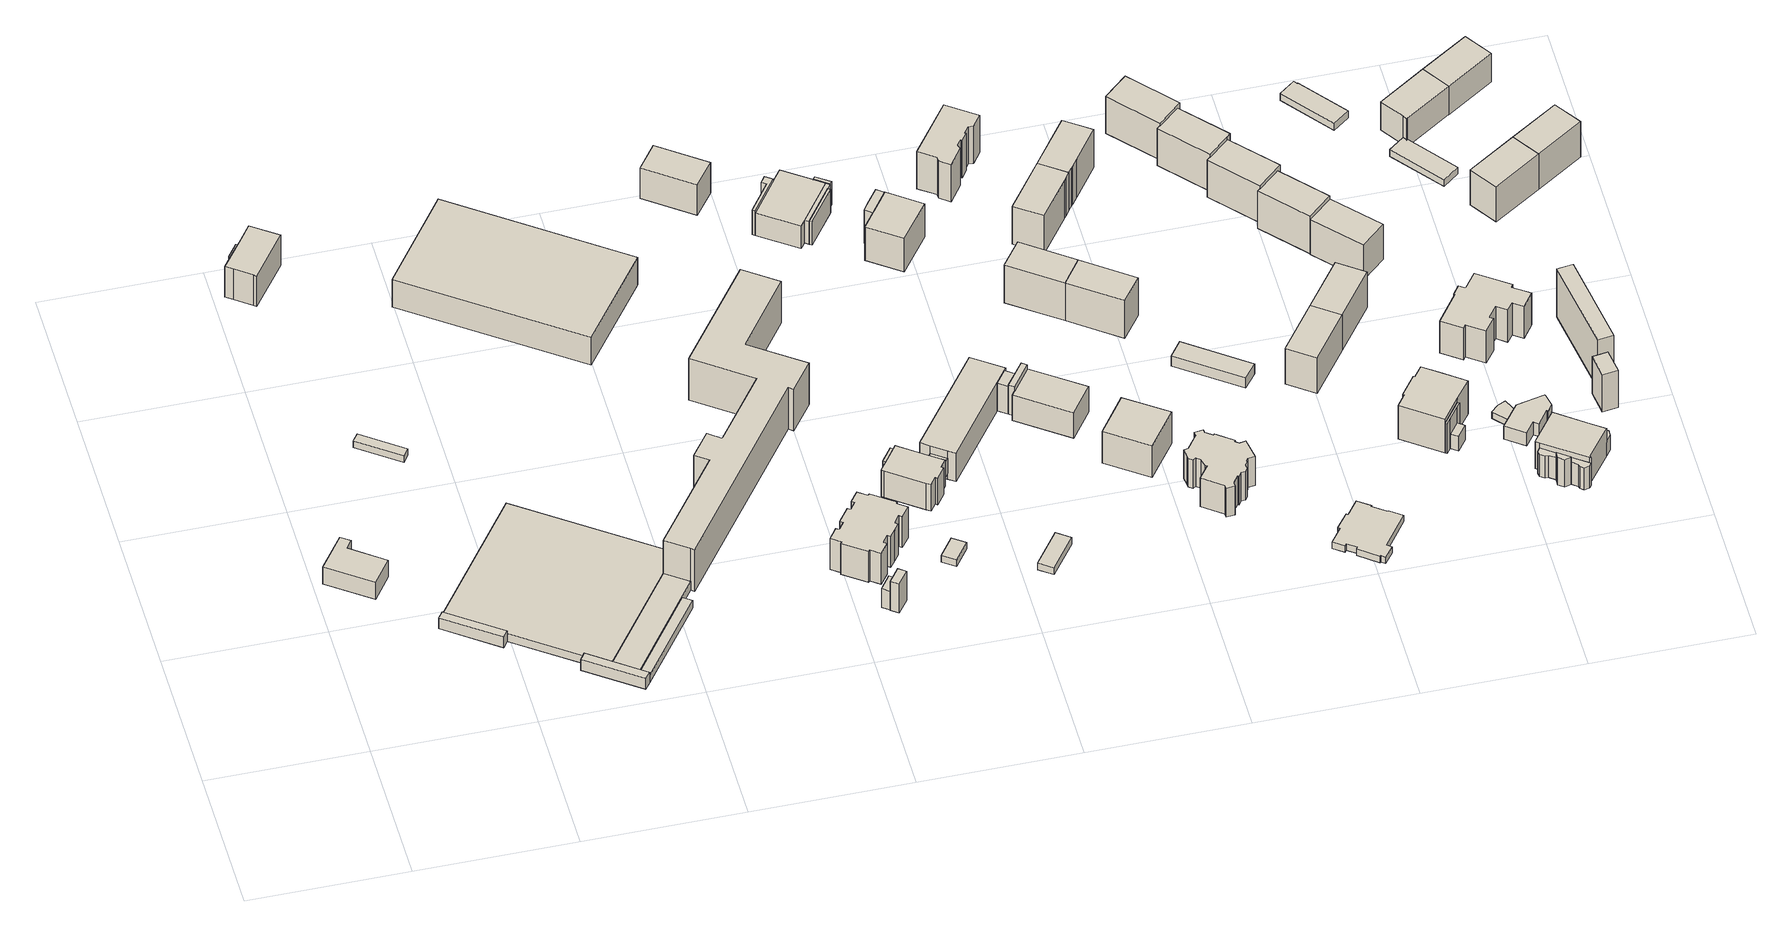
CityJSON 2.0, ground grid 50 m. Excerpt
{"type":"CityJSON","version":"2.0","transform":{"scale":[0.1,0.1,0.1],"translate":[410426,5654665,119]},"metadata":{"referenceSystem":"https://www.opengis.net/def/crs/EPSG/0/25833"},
"CityObjects":{
"building1":{"type":"Building","attributes":{"Dachtyp_tdc":"tdcPolyFlatRoof","Gemeindeschluessel":14612000,"Dachneigung":0,"QualitaetDacherkennung":72,"Geometrietyp2DReferenz":"3000","measuredHeight":6.92,"function":"31001_9998","roofType":"1000"},"geometry":[{"type":"Solid","lod":"1","boundaries":[[[[0,1,2,3,4,5]],[[6,7,8,9,10,11]],[[5,7,6,0]],[[4,8,7,5]],[[3,9,8,4]],[[2,10,9,3]],[[1,11,10,2]],[[0,6,11,1]]]]}]},
"building2":{"type":"Building","attributes":{"Dachtyp_tdc":"tdcPolyFlatRoof","Gemeindeschluessel":14612000,"Dachneigung":0,"QualitaetDacherkennung":64,"Geometrietyp2DReferenz":"3000","measuredHeight":2.76,"function":"31001_9998","roofType":"1000"},"geometry":[{"type":"Solid","lod":"1","boundaries":[[[[12,13,14,15]],[[16,17,18,19]],[[15,17,16,12]],[[14,18,17,15]],[[13,19,18,14]],[[12,16,19,13]]]]}]},
"building3":{"type":"Building","attributes":{"Gemeindeschluessel":14612000,"Geometrietyp2DReferenz":"3000","function":"31001_9998","roofType":"9999"},"children":["building3-1","building3-2"]},
"building3-1":{"type":"BuildingPart","attributes":{"Dachtyp_tdc":"tdcHipAndGableRoof","Dachneigung":37.73,"QualitaetDacherkennung":89,"Geometrietyp2DReferenz":"3000","measuredHeight":14.46,"roofType":"5000"},"parents":["building3"],"geometry":[{"type":"Solid","lod":"1","boundaries":[[[[20,21,22,23,24,25,26,27]],[[28,29,30,31,32,33,34,35]],[[27,29,28,20]],[[26,30,29,27]],[[25,31,30,26]],[[24,32,31,25]],[[23,33,32,24]],[[22,34,33,23]],[[21,35,34,22]],[[20,28,35,21]]]]}]},
"building3-2":{"type":"BuildingPart","attributes":{"Dachtyp_tdc":"tdcPolyFlatRoof","Dachneigung":43,"QualitaetDacherkennung":50,"Geometrietyp2DReferenz":"3000","measuredHeight":10.79,"roofType":"2100"},"parents":["building3"],"geometry":[{"type":"Solid","lod":"1","boundaries":[[[[36,37,38,39]],[[33,32,40,41]],[[39,32,33,36]],[[38,40,32,39]],[[37,41,40,38]],[[36,33,41,37]]]]}]},
"building4":{"type":"Building","attributes":{"name":"Ehrenfried-Walther-von-Tschirnhaus-Gymnasium","Gemeindeschluessel":14612000,"Geometrietyp2DReferenz":"3000","function":"31001_3021","roofType":"9999"},"children":["building4-1","building4-2","building4-3","building4-4","building4-5"]},
"building4-1":{"type":"BuildingPart","attributes":{"Dachtyp_tdc":"tdcPolyFlatRoof","Dachneigung":0,"QualitaetDacherkennung":44,"Geometrietyp2DReferenz":"3000","measuredHeight":3.23,"roofType":"1000"},"parents":["building4"],"geometry":[{"type":"Solid","lod":"1","boundaries":[[[[42,43,44,45,46,47,48]],[[49,50,51,52,53,54,55]],[[48,50,49,42]],[[47,51,50,48]],[[46,52,51,47]],[[45,53,52,46]],[[44,54,53,45]],[[43,55,54,44]],[[42,49,55,43]]]]}]},
"building4-2":{"type":"BuildingPart","attributes":{"Dachtyp_tdc":"tdcFreeFormRoof","Dachneigung":63.69,"QualitaetDacherkennung":24,"Geometrietyp2DReferenz":"3000","measuredHeight":5.8,"roofType":"5000"},"parents":["building4"],"geometry":[{"type":"Solid","lod":"1","boundaries":[[[[56,57,58,59]],[[60,61,62,50]],[[59,61,60,56]],[[58,62,61,59]],[[57,50,62,58]],[[56,60,50,57]]]]}]},
"building4-3":{"type":"BuildingPart","attributes":{"Dachtyp_tdc":"tdcGableRoof","Dachneigung":16.86,"QualitaetDacherkennung":24,"Geometrietyp2DReferenz":"3000","measuredHeight":3.43,"roofType":"3100"},"parents":["building4"],"geometry":[{"type":"Solid","lod":"1","boundaries":[[[[63,64,65,66]],[[67,60,68,69]],[[66,60,67,63]],[[65,68,60,66]],[[64,69,68,65]],[[63,67,69,64]]]]}]},
"building4-4":{"type":"BuildingPart","attributes":{"Dachtyp_tdc":"tdcGableRoof","Dachneigung":10.23,"QualitaetDacherkennung":12,"Geometrietyp2DReferenz":"3000","measuredHeight":4.08,"roofType":"3100"},"parents":["building4"],"geometry":[{"type":"Solid","lod":"1","boundaries":[[[[70,71,72,73]],[[74,68,49,55]],[[73,68,74,70]],[[72,49,68,73]],[[71,55,49,72]],[[70,74,55,71]]]]}]},
"building4-5":{"type":"BuildingPart","attributes":{"Dachtyp_tdc":"tdcGableRoof","Dachneigung":55.19,"QualitaetDacherkennung":32,"Geometrietyp2DReferenz":"3000","measuredHeight":5.14,"roofType":"3100"},"parents":["building4"],"geometry":[{"type":"Solid","lod":"1","boundaries":[[[[75,76,77,78]],[[79,80,52,51]],[[78,80,79,75]],[[77,52,80,78]],[[76,51,52,77]],[[75,79,51,76]]]]}]},
"building5":{"type":"Building","attributes":{"Dachtyp_tdc":"tdcPolyFlatRoof","Gemeindeschluessel":14612000,"Dachneigung":0,"QualitaetDacherkennung":36,"Geometrietyp2DReferenz":"3000","measuredHeight":11.43,"function":"31001_3211","roofType":"1000"},"geometry":[{"type":"Solid","lod":"1","boundaries":[[[[81,82,83,84]],[[85,86,87,88]],[[84,86,85,81]],[[83,87,86,84]],[[82,88,87,83]],[[81,85,88,82]]]]}]},
"building6":{"type":"Building","attributes":{"name":"Ehrenfried-Walther-von-Tschirnhaus-Gymnasium","Dachtyp_tdc":"tdcFreeFormRoof","Gemeindeschluessel":14612000,"Dachneigung":34.21,"QualitaetDacherkennung":74,"Geometrietyp2DReferenz":"3000","measuredHeight":19.23,"function":"31001_3021","roofType":"5000"},"geometry":[{"type":"Solid","lod":"1","boundaries":[[[[89,90,91,92,93,94,95,96,97,98,99,100,101,102,103,104]],[[54,105,106,107,108,109,110,111,112,113,114,115,116,117,74,55]],[[104,105,54,89]],[[103,106,105,104]],[[102,107,106,103]],[[101,108,107,102]],[[100,109,108,101]],[[99,110,109,100]],[[98,111,110,99]],[[97,112,111,98]],[[96,113,112,97]],[[95,114,113,96]],[[94,115,114,95]],[[93,116,115,94]],[[92,117,116,93]],[[91,74,117,92]],[[90,55,74,91]],[[89,54,55,90]]]]}]},
"building7":{"type":"Building","attributes":{"Dachtyp_tdc":"tdcGableRoof","Gemeindeschluessel":14612000,"Dachneigung":65.34,"QualitaetDacherkennung":14,"Geometrietyp2DReferenz":"3000","measuredHeight":9.85,"function":"31001_2463","roofType":"3100"},"geometry":[{"type":"Solid","lod":"1","boundaries":[[[[118,119,120,121]],[[122,123,124,125]],[[121,123,122,118]],[[120,124,123,121]],[[119,125,124,120]],[[118,122,125,119]]]]}]},
"building8":{"type":"Building","attributes":{"Dachtyp_tdc":"tdcFreeFormRoof","Gemeindeschluessel":14612000,"Dachneigung":73.58,"QualitaetDacherkennung":15,"Geometrietyp2DReferenz":"3000","measuredHeight":14.29,"function":"31001_2463","roofType":"5000"},"geometry":[{"type":"Solid","lod":"1","boundaries":[[[[126,127,128,129]],[[130,131,132,133]],[[129,131,130,126]],[[128,132,131,129]],[[127,133,132,128]],[[126,130,133,127]]]]}]},
"building9":{"type":"Building","attributes":{"Dachtyp_tdc":"tdcFreeFormRoof","Gemeindeschluessel":14612000,"Dachneigung":0.104,"QualitaetDacherkennung":51,"Geometrietyp2DReferenz":"3000","measuredHeight":14.73,"function":"31001_9998","roofType":"5000"},"geometry":[{"type":"Solid","lod":"1","boundaries":[[[[134,135,136,137,138,139,140,141,142,143,144,145,146,147,148,149,150,151,152,153,154,155,156,157,158,159,160,161,162,163,164,165,166]],[[167,168,169,170,171,172,173,174,175,176,177,178,179,180,181,182,183,184,185,186,187,188,189,190,191,192,193,194,195,196,197,198,199]],[[166,168,167,134]],[[165,169,168,166]],[[164,170,169,165]],[[163,171,170,164]],[[162,172,171,163]],[[161,173,172,162]],[[160,174,173,161]],[[159,175,174,160]],[[158,176,175,159]],[[157,177,176,158]],[[156,178,177,157]],[[155,179,178,156]],[[154,180,179,155]],[[153,181,180,154]],[[152,182,181,153]],[[151,183,182,152]],[[150,184,183,151]],[[149,185,184,150]],[[148,186,185,149]],[[147,187,186,148]],[[146,188,187,147]],[[145,189,188,146]],[[144,190,189,145]],[[143,191,190,144]],[[142,192,191,143]],[[141,193,192,142]],[[140,194,193,141]],[[139,195,194,140]],[[138,196,195,139]],[[137,197,196,138]],[[136,198,197,137]],[[135,199,198,136]],[[134,167,199,135]]]]}]},
"building10":{"type":"Building","attributes":{"Dachtyp_tdc":"tdcPolyFlatRoof","Gemeindeschluessel":14612000,"Dachneigung":0,"QualitaetDacherkennung":53,"Geometrietyp2DReferenz":"3000","measuredHeight":3,"function":"31001_9998","roofType":"1000"},"geometry":[{"type":"Solid","lod":"1","boundaries":[[[[200,201,202,203,204,205,206,207,208,209]],[[210,211,212,213,214,215,216,217,218,219]],[[209,211,210,200]],[[208,212,211,209]],[[207,213,212,208]],[[206,214,213,207]],[[205,215,214,206]],[[204,216,215,205]],[[203,217,216,204]],[[202,218,217,203]],[[201,219,218,202]],[[200,210,219,201]]]]}]},
"building11":{"type":"Building","attributes":{"Dachtyp_tdc":"tdcPolyFlatRoof","Gemeindeschluessel":14612000,"Dachneigung":4.7,"QualitaetDacherkennung":73,"Geometrietyp2DReferenz":"3000","measuredHeight":2.83,"function":"31001_9998","roofType":"2100"},"geometry":[{"type":"Solid","lod":"1","boundaries":[[[[220,221,222,223]],[[224,225,226,227]],[[223,225,224,220]],[[222,226,225,223]],[[221,227,226,222]],[[220,224,227,221]]]]}]},
"building12":{"type":"Building","attributes":{"Gemeindeschluessel":14612000,"Geometrietyp2DReferenz":"3000","function":"31001_9998","roofType":"9999"},"children":["building12-1","building12-2","building12-3"]},
"building12-1":{"type":"BuildingPart","attributes":{"Dachtyp_tdc":"tdcCutGableRoof","Dachneigung":0.039,"QualitaetDacherkennung":46,"Geometrietyp2DReferenz":"3000","measuredHeight":11.69,"roofType":"9999"},"parents":["building12"],"geometry":[{"type":"Solid","lod":"1","boundaries":[[[[228,229,230,231,232,233,234,235,236,237,238,239,240,241,242]],[[243,244,245,246,247,248,249,250,251,252,253,254,255,256,257]],[[242,244,243,228]],[[241,245,244,242]],[[240,246,245,241]],[[239,247,246,240]],[[238,248,247,239]],[[237,249,248,238]],[[236,250,249,237]],[[235,251,250,236]],[[234,252,251,235]],[[233,253,252,234]],[[232,254,253,233]],[[231,255,254,232]],[[230,256,255,231]],[[229,257,256,230]],[[228,243,257,229]]]]}]},
"building12-2":{"type":"BuildingPart","attributes":{"Dachtyp_tdc":"tdcPolyFlatRoof","Dachneigung":0,"QualitaetDacherkennung":62,"Geometrietyp2DReferenz":"3000","measuredHeight":6.05,"roofType":"1000"},"parents":["building12"],"geometry":[{"type":"Solid","lod":"1","boundaries":[[[[258,259,260,261]],[[262,243,256,263]],[[261,243,262,258]],[[260,256,243,261]],[[259,263,256,260]],[[258,262,263,259]]]]}]},
"building12-3":{"type":"BuildingPart","attributes":{"Dachtyp_tdc":"tdcFreeFormRoof","Dachneigung":58.46,"QualitaetDacherkennung":21,"Geometrietyp2DReferenz":"3000","measuredHeight":10,"roofType":"5000"},"parents":["building12"],"geometry":[{"type":"Solid","lod":"1","boundaries":[[[[264,265,266,267]],[[253,268,269,254]],[[267,268,253,264]],[[266,269,268,267]],[[265,254,269,266]],[[264,253,254,265]]]]}]},
"building13":{"type":"Building","attributes":{"Dachtyp_tdc":"tdcHipAndGableRoof","Gemeindeschluessel":14612000,"Dachneigung":37.59,"QualitaetDacherkennung":87,"Geometrietyp2DReferenz":"3000","measuredHeight":14.47,"function":"31001_9998","roofType":"5000"},"geometry":[{"type":"Solid","lod":"1","boundaries":[[[[270,271,272,273]],[[274,275,276,277]],[[273,275,274,270]],[[272,276,275,273]],[[271,277,276,272]],[[270,274,277,271]]]]}]},
"building14":{"type":"Building","attributes":{"Dachtyp_tdc":"tdcPolyFlatRoof","Gemeindeschluessel":14612000,"Dachneigung":0,"QualitaetDacherkennung":74,"Geometrietyp2DReferenz":"3000","measuredHeight":2.83,"function":"31001_2463","roofType":"1000"},"geometry":[{"type":"Solid","lod":"1","boundaries":[[[[278,279,280,281]],[[282,283,284,285]],[[281,283,282,278]],[[280,284,283,281]],[[279,285,284,280]],[[278,282,285,279]]]]}]},
"building15":{"type":"Building","attributes":{"Gemeindeschluessel":14612000,"Geometrietyp2DReferenz":"3000","function":"31001_9998","roofType":"9999"},"children":["building15-1","building15-2","building15-3","building15-4","building15-5"]},
"building15-1":{"type":"BuildingPart","attributes":{"Dachtyp_tdc":"tdcPolyFlatRoof","Dachneigung":32.25,"QualitaetDacherkennung":59,"Geometrietyp2DReferenz":"3000","measuredHeight":10.97,"roofType":"2100"},"parents":["building15"],"geometry":[{"type":"Solid","lod":"1","boundaries":[[[[286,287,288,289,290,291]],[[292,293,294,295,296,297]],[[291,293,292,286]],[[290,294,293,291]],[[289,295,294,290]],[[288,296,295,289]],[[287,297,296,288]],[[286,292,297,287]]]]}]},
"building15-2":{"type":"BuildingPart","attributes":{"Dachtyp_tdc":"tdcPolyFlatRoof","Dachneigung":0,"QualitaetDacherkennung":55,"Geometrietyp2DReferenz":"3000","measuredHeight":9.32,"roofType":"1000"},"parents":["building15"],"geometry":[{"type":"Solid","lod":"1","boundaries":[[[[298,299,300,301,302]],[[303,304,305,306,307]],[[302,304,303,298]],[[301,305,304,302]],[[300,306,305,301]],[[299,307,306,300]],[[298,303,307,299]]]]}]},
"building15-3":{"type":"BuildingPart","attributes":{"Dachtyp_tdc":"tdcPolyFlatRoof","Dachneigung":0,"QualitaetDacherkennung":77,"Geometrietyp2DReferenz":"3000","measuredHeight":9.34,"roofType":"1000"},"parents":["building15"],"geometry":[{"type":"Solid","lod":"1","boundaries":[[[[308,309,310,311,299,298,312]],[[313,314,303,307,315,297,296]],[[312,314,313,308]],[[298,303,314,312]],[[299,307,303,298]],[[311,315,307,299]],[[310,297,315,311]],[[309,296,297,310]],[[308,313,296,309]]]]}]},
"building15-4":{"type":"BuildingPart","attributes":{"Dachtyp_tdc":"tdcPolyFlatRoof","Dachneigung":13.21,"QualitaetDacherkennung":47,"Geometrietyp2DReferenz":"3000","measuredHeight":9.72,"roofType":"2100"},"parents":["building15"],"geometry":[{"type":"Solid","lod":"1","boundaries":[[[[316,317,318,319]],[[320,306,305,321]],[[319,306,320,316]],[[318,305,306,319]],[[317,321,305,318]],[[316,320,321,317]]]]}]},
"building15-5":{"type":"BuildingPart","attributes":{"Dachtyp_tdc":"tdcPolyFlatRoof","Dachneigung":29.64,"QualitaetDacherkennung":34,"Geometrietyp2DReferenz":"3000","measuredHeight":9.85,"roofType":"2100"},"parents":["building15"],"geometry":[{"type":"Solid","lod":"1","boundaries":[[[[322,323,324,325]],[[326,304,314,327]],[[325,304,326,322]],[[324,314,304,325]],[[323,327,314,324]],[[322,326,327,323]]]]}]},
"building16":{"type":"Building","attributes":{"Gemeindeschluessel":14612000,"Geometrietyp2DReferenz":"3000","function":"31001_9998","roofType":"9999"},"children":["building16-1","building16-2","building16-3","building16-4"]},
"building16-1":{"type":"BuildingPart","attributes":{"Dachtyp_tdc":"tdcGableRoof","Dachneigung":10.34,"QualitaetDacherkennung":21,"Geometrietyp2DReferenz":"3000","measuredHeight":12.65,"roofType":"3100"},"parents":["building16"],"geometry":[{"type":"Solid","lod":"1","boundaries":[[[[328,329,330,331,332]],[[333,334,335,336,337]],[[332,334,333,328]],[[331,335,334,332]],[[330,336,335,331]],[[329,337,336,330]],[[328,333,337,329]]]]}]},
"building16-2":{"type":"BuildingPart","attributes":{"Dachtyp_tdc":"tdcCutTentRoof","Dachneigung":2.42,"QualitaetDacherkennung":48,"Geometrietyp2DReferenz":"3000","measuredHeight":11.94,"roofType":"9999"},"parents":["building16"],"geometry":[{"type":"Solid","lod":"1","boundaries":[[[[338,339,340,341]],[[333,342,343,344]],[[341,342,333,338]],[[340,343,342,341]],[[339,344,343,340]],[[338,333,344,339]]]]}]},
"building16-3":{"type":"BuildingPart","attributes":{"Dachtyp_tdc":"tdcPolyFlatRoof","Dachneigung":0,"QualitaetDacherkennung":34,"Geometrietyp2DReferenz":"3000","measuredHeight":11.5,"roofType":"1000"},"parents":["building16"],"geometry":[{"type":"Solid","lod":"1","boundaries":[[[[345,346,347,348]],[[336,335,349,350]],[[348,335,336,345]],[[347,349,335,348]],[[346,350,349,347]],[[345,336,350,346]]]]}]},
"building16-4":{"type":"BuildingPart","attributes":{"Dachtyp_tdc":"tdcHipRoof","Dachneigung":38.42,"QualitaetDacherkennung":79,"Geometrietyp2DReferenz":"3000","measuredHeight":13.87,"roofType":"3200"},"parents":["building16"],"geometry":[{"type":"Solid","lod":"1","boundaries":[[[[351,352,353,354,355,356,357,358]],[[359,360,350,349,361,362,363,364]],[[358,360,359,351]],[[357,350,360,358]],[[356,349,350,357]],[[355,361,349,356]],[[354,362,361,355]],[[353,363,362,354]],[[352,364,363,353]],[[351,359,364,352]]]]}]},
"building17":{"type":"Building","attributes":{"Gemeindeschluessel":14612000,"Geometrietyp2DReferenz":"3000","function":"31001_9998","roofType":"9999"},"children":["building17-1","building17-2"]},
"building17-1":{"type":"BuildingPart","attributes":{"Dachtyp_tdc":"tdcPolyFlatRoof","Dachneigung":0,"QualitaetDacherkennung":61,"Geometrietyp2DReferenz":"3000","measuredHeight":13.54,"roofType":"1000"},"parents":["building17"],"geometry":[{"type":"Solid","lod":"1","boundaries":[[[[365,366,367,368,369]],[[370,371,372,373,374]],[[369,371,370,365]],[[368,372,371,369]],[[367,373,372,368]],[[366,374,373,367]],[[365,370,374,366]]]]}]},
"building17-2":{"type":"BuildingPart","attributes":{"Dachtyp_tdc":"tdcPolyFlatRoof","Dachneigung":0,"QualitaetDacherkennung":60,"Geometrietyp2DReferenz":"3000","measuredHeight":13.71,"roofType":"1000"},"parents":["building17"],"geometry":[{"type":"Solid","lod":"1","boundaries":[[[[375,376,377,378,379]],[[380,374,373,381,382]],[[379,374,380,375]],[[378,373,374,379]],[[377,381,373,378]],[[376,382,381,377]],[[375,380,382,376]]]]}]},
"building18":{"type":"Building","attributes":{"Dachtyp_tdc":"tdcTentRoof","Gemeindeschluessel":14612000,"Dachneigung":25.44,"QualitaetDacherkennung":69,"Geometrietyp2DReferenz":"3000","measuredHeight":14.87,"function":"31001_9998","roofType":"3500"},"geometry":[{"type":"Solid","lod":"1","boundaries":[[[[383,384,385,386]],[[387,388,389,390]],[[386,388,387,383]],[[385,389,388,386]],[[384,390,389,385]],[[383,387,390,384]]]]}]},
"building19":{"type":"Building","attributes":{"Dachtyp_tdc":"tdcHipAndGableRoof","Gemeindeschluessel":14612000,"Dachneigung":37.54,"QualitaetDacherkennung":80,"Geometrietyp2DReferenz":"3000","measuredHeight":17.52,"function":"31001_9998","roofType":"5000"},"geometry":[{"type":"Solid","lod":"1","boundaries":[[[[391,392,393,394]],[[395,396,397,398]],[[394,396,395,391]],[[393,397,396,394]],[[392,398,397,393]],[[391,395,398,392]]]]}]},
"building20":{"type":"Building","attributes":{"Dachtyp_tdc":"tdcFreeFormRoof","Gemeindeschluessel":14612000,"Dachneigung":37.22,"QualitaetDacherkennung":77,"Geometrietyp2DReferenz":"3000","measuredHeight":17.58,"function":"31001_9998","roofType":"5000"},"geometry":[{"type":"Solid","lod":"1","boundaries":[[[[399,400,401,402,403,404,405,406,407,408,409,410,411,412]],[[413,414,415,416,417,418,419,420,421,422,423,424,425,426]],[[412,414,413,399]],[[411,415,414,412]],[[410,416,415,411]],[[409,417,416,410]],[[408,418,417,409]],[[407,419,418,408]],[[406,420,419,407]],[[405,421,420,406]],[[404,422,421,405]],[[403,423,422,404]],[[402,424,423,403]],[[401,425,424,402]],[[400,426,425,401]],[[399,413,426,400]]]]}]},
"building21":{"type":"Building","attributes":{"Dachtyp_tdc":"tdcFreeFormRoof","Gemeindeschluessel":14612000,"Dachneigung":41.51,"QualitaetDacherkennung":13,"Geometrietyp2DReferenz":"3000","measuredHeight":14.47,"function":"31001_9998","roofType":"5000"},"geometry":[{"type":"Solid","lod":"1","boundaries":[[[[427,428,429,430,431,432,433,434,435,436,437,438,439,440,441,442,443,444,445,446,447,448,449,450,451,452,453,454,455,456,457,458,459,460,461,462,463]],[[464,465,466,467,468,469,470,471,472,473,474,475,476,477,478,479,480,481,482,483,484,485,486,487,488,489,490,491,492,493,494,495,496,497,498,499,500]],[[463,465,464,427]],[[462,466,465,463]],[[461,467,466,462]],[[460,468,467,461]],[[459,469,468,460]],[[458,470,469,459]],[[457,471,470,458]],[[456,472,471,457]],[[455,473,472,456]],[[454,474,473,455]],[[453,475,474,454]],[[452,476,475,453]],[[451,477,476,452]],[[450,478,477,451]],[[449,479,478,450]],[[448,480,479,449]],[[447,481,480,448]],[[446,482,481,447]],[[445,483,482,446]],[[444,484,483,445]],[[443,485,484,444]],[[442,486,485,443]],[[441,487,486,442]],[[440,488,487,441]],[[439,489,488,440]],[[438,490,489,439]],[[437,491,490,438]],[[436,492,491,437]],[[435,493,492,436]],[[434,494,493,435]],[[433,495,494,434]],[[432,496,495,433]],[[431,497,496,432]],[[430,498,497,431]],[[429,499,498,430]],[[428,500,499,429]],[[427,464,500,428]]]]}]},
"building22":{"type":"Building","attributes":{"Dachtyp_tdc":"tdcHipAndGableRoof","Gemeindeschluessel":14612000,"Dachneigung":37.47,"QualitaetDacherkennung":66,"Geometrietyp2DReferenz":"3000","measuredHeight":17.52,"function":"31001_9998","roofType":"5000"},"geometry":[{"type":"Solid","lod":"1","boundaries":[[[[392,391,501,502]],[[398,503,504,395]],[[502,503,398,392]],[[501,504,503,502]],[[391,395,504,501]],[[392,398,395,391]]]]}]},
"building23":{"type":"Building","attributes":{"Dachtyp_tdc":"tdcHipAndGableRoof","Gemeindeschluessel":14612000,"Dachneigung":37.11,"QualitaetDacherkennung":90,"Geometrietyp2DReferenz":"3000","measuredHeight":17.51,"function":"31001_9998","roofType":"5000"},"geometry":[{"type":"Solid","lod":"1","boundaries":[[[[505,506,507,508,509,510,511]],[[512,513,514,515,516,517,518]],[[511,513,512,505]],[[510,514,513,511]],[[509,515,514,510]],[[508,516,515,509]],[[507,517,516,508]],[[506,518,517,507]],[[505,512,518,506]]]]}]},
"building24":{"type":"Building","attributes":{"Dachtyp_tdc":"tdcHipAndGableRoof","Gemeindeschluessel":14612000,"Dachneigung":37.11,"QualitaetDacherkennung":48,"Geometrietyp2DReferenz":"3000","measuredHeight":5.26,"function":"31001_2463","roofType":"5000"},"geometry":[{"type":"Solid","lod":"1","boundaries":[[[[519,520,521,522]],[[523,524,525,526]],[[522,524,523,519]],[[521,525,524,522]],[[520,526,525,521]],[[519,523,526,520]]]]}]},
"building25":{"type":"Building","attributes":{"Dachtyp_tdc":"tdcHipAndGableRoof","Gemeindeschluessel":14612000,"Dachneigung":37.45,"QualitaetDacherkennung":86,"Geometrietyp2DReferenz":"3000","measuredHeight":17.55,"function":"31001_9998","roofType":"5000"},"geometry":[{"type":"Solid","lod":"1","boundaries":[[[[527,528,529,530,531,507,506,505]],[[532,512,518,517,533,534,535,536]],[[505,512,532,527]],[[506,518,512,505]],[[507,517,518,506]],[[531,533,517,507]],[[530,534,533,531]],[[529,535,534,530]],[[528,536,535,529]],[[527,532,536,528]]]]}]},
"building26":{"type":"Building","attributes":{"Dachtyp_tdc":"tdcPolyFlatRoof","Gemeindeschluessel":14612000,"Dachneigung":0,"QualitaetDacherkennung":66,"Geometrietyp2DReferenz":"3000","measuredHeight":2.55,"function":"31001_9998","roofType":"1000"},"geometry":[{"type":"Solid","lod":"1","boundaries":[[[[537,538,539,540,541,542,543,544,545,546,547,548,549,550,551,552,553,554,555,556]],[[557,558,559,560,561,562,563,564,565,566,567,568,569,570,571,572,573,574,575,576]],[[556,558,557,537]],[[555,559,558,556]],[[554,560,559,555]],[[553,561,560,554]],[[552,562,561,553]],[[551,563,562,552]],[[550,564,563,551]],[[549,565,564,550]],[[548,566,565,549]],[[547,567,566,548]],[[546,568,567,547]],[[545,569,568,546]],[[544,570,569,545]],[[543,571,570,544]],[[542,572,571,543]],[[541,573,572,542]],[[540,574,573,541]],[[539,575,574,540]],[[538,576,575,539]],[[537,557,576,538]]]]}]},
"building27":{"type":"Building","attributes":{"Dachtyp_tdc":"tdcHipAndGableRoof","Gemeindeschluessel":14612000,"Dachneigung":37.66,"QualitaetDacherkennung":80,"Geometrietyp2DReferenz":"3000","measuredHeight":16.66,"function":"31001_9998","roofType":"5000"},"geometry":[{"type":"Solid","lod":"1","boundaries":[[[[577,578,579,580]],[[581,582,583,584]],[[580,582,581,577]],[[579,583,582,580]],[[578,584,583,579]],[[577,581,584,578]]]]}]},
"building28":{"type":"Building","attributes":{"Dachtyp_tdc":"tdcFreeFormRoof","Gemeindeschluessel":14612000,"Dachneigung":37.89,"QualitaetDacherkennung":82,"Geometrietyp2DReferenz":"3000","measuredHeight":17.07,"function":"31001_9998","roofType":"5000"},"geometry":[{"type":"Solid","lod":"1","boundaries":[[[[585,586,587,588]],[[589,590,591,592]],[[588,590,589,585]],[[587,591,590,588]],[[586,592,591,587]],[[585,589,592,586]]]]}]},
"building29":{"type":"Building","attributes":{"Dachtyp_tdc":"tdcFreeFormRoof","Gemeindeschluessel":14612000,"Dachneigung":37.55,"QualitaetDacherkennung":81,"Geometrietyp2DReferenz":"3000","measuredHeight":17.12,"function":"31001_9998","roofType":"5000"},"geometry":[{"type":"Solid","lod":"1","boundaries":[[[[593,594,595,596,597,598]],[[599,600,601,602,603,604]],[[598,600,599,593]],[[597,601,600,598]],[[596,602,601,597]],[[595,603,602,596]],[[594,604,603,595]],[[593,599,604,594]]]]}]},
"building30":{"type":"Building","attributes":{"Dachtyp_tdc":"tdcHipAndGableRoof","Gemeindeschluessel":14612000,"Dachneigung":37.56,"QualitaetDacherkennung":82,"Geometrietyp2DReferenz":"3000","measuredHeight":16.68,"function":"31001_9998","roofType":"5000"},"geometry":[{"type":"Solid","lod":"1","boundaries":[[[[578,577,605,606]],[[584,607,608,581]],[[606,607,584,578]],[[605,608,607,606]],[[577,581,608,605]],[[578,584,581,577]]]]}]},
"building31":{"type":"Building","attributes":{"Dachtyp_tdc":"tdcFreeFormRoof","Gemeindeschluessel":14612000,"Dachneigung":37.58,"QualitaetDacherkennung":80,"Geometrietyp2DReferenz":"3000","measuredHeight":17.25,"function":"31001_9998","roofType":"5000"},"geometry":[{"type":"Solid","lod":"1","boundaries":[[[[609,610,611,612]],[[613,614,615,616]],[[612,614,613,609]],[[611,615,614,612]],[[610,616,615,611]],[[609,613,616,610]]]]}]},
"building32":{"type":"Building","attributes":{"Gemeindeschluessel":14612000,"Geometrietyp2DReferenz":"3000","function":"31001_9998","roofType":"9999"},"children":["building32-1","building32-2","building32-3","building32-4"]},
"building32-1":{"type":"BuildingPart","attributes":{"Dachtyp_tdc":"tdcFreeFormRoof","Dachneigung":40.45,"QualitaetDacherkennung":33,"Geometrietyp2DReferenz":"3000","measuredHeight":12.32,"roofType":"5000"},"parents":["building32"],"geometry":[{"type":"Solid","lod":"1","boundaries":[[[[617,618,619,620,621,622]],[[623,624,625,626,627,628]],[[621,624,623,622]],[[620,625,624,621]],[[619,626,625,620]],[[618,627,626,619]],[[617,628,627,618]],[[622,623,628,617]]]]}]},
"building32-2":{"type":"BuildingPart","attributes":{"Dachtyp_tdc":"tdcFreeFormRoof","Dachneigung":19.53,"QualitaetDacherkennung":31,"Geometrietyp2DReferenz":"3000","measuredHeight":6.19,"roofType":"5000"},"parents":["building32"],"geometry":[{"type":"Solid","lod":"1","boundaries":[[[[629,630,631,632,633]],[[634,635,636,624,623]],[[633,635,634,629]],[[632,636,635,633]],[[631,624,636,632]],[[630,623,624,631]],[[629,634,623,630]]]]}]},
"building32-3":{"type":"BuildingPart","attributes":{"Dachtyp_tdc":"tdcHipRoof","Dachneigung":27.9,"QualitaetDacherkennung":71,"Geometrietyp2DReferenz":"3000","measuredHeight":15.79,"roofType":"3200"},"parents":["building32"],"geometry":[{"type":"Solid","lod":"1","boundaries":[[[[637,638,639,640,641,642,643,644,645,646]],[[647,648,649,650,651,652,653,654,627,626]],[[646,648,647,637]],[[645,649,648,646]],[[644,650,649,645]],[[643,651,650,644]],[[642,652,651,643]],[[641,653,652,642]],[[640,654,653,641]],[[639,627,654,640]],[[638,626,627,639]],[[637,647,626,638]]]]}]},
"building32-4":{"type":"BuildingPart","attributes":{"Dachtyp_tdc":"tdcGableRoof","Dachneigung":32.73,"QualitaetDacherkennung":42,"Geometrietyp2DReferenz":"3000","measuredHeight":13.24,"roofType":"3100"},"parents":["building32"],"geometry":[{"type":"Solid","lod":"1","boundaries":[[[[655,656,657,658,659,660,661,662]],[[663,654,664,653,665,666,667,668]],[[662,654,663,655]],[[661,664,654,662]],[[660,653,664,661]],[[659,665,653,660]],[[658,666,665,659]],[[657,667,666,658]],[[656,668,667,657]],[[655,663,668,656]]]]}]},
"building33":{"type":"Building","attributes":{"Dachtyp_tdc":"tdcFreeFormRoof","Gemeindeschluessel":14612000,"Dachneigung":37.58,"QualitaetDacherkennung":79,"Geometrietyp2DReferenz":"3000","measuredHeight":17.28,"function":"31001_9998","roofType":"5000"},"geometry":[{"type":"Solid","lod":"1","boundaries":[[[[669,670,671,672]],[[673,674,675,676]],[[672,674,673,669]],[[671,675,674,672]],[[670,676,675,671]],[[669,673,676,670]]]]}]},
"building34":{"type":"Building","attributes":{"Dachtyp_tdc":"tdcGableRoof","Gemeindeschluessel":14612000,"Dachneigung":37.53,"QualitaetDacherkennung":78,"Geometrietyp2DReferenz":"3000","measuredHeight":16.45,"function":"31001_9998","roofType":"3100"},"geometry":[{"type":"Solid","lod":"1","boundaries":[[[[677,678,679,680]],[[681,682,683,684]],[[680,682,681,677]],[[679,683,682,680]],[[678,684,683,679]],[[677,681,684,678]]]]}]},
"building35":{"type":"Building","attributes":{"Dachtyp_tdc":"tdcPolyFlatRoof","Gemeindeschluessel":14612000,"Dachneigung":4.53,"QualitaetDacherkennung":66,"Geometrietyp2DReferenz":"3000","measuredHeight":2.96,"function":"31001_9998","roofType":"2100"},"geometry":[{"type":"Solid","lod":"1","boundaries":[[[[685,686,687,688,689]],[[690,691,692,693,694]],[[689,691,690,685]],[[688,692,691,689]],[[687,693,692,688]],[[686,694,693,687]],[[685,690,694,686]]]]}]},
"building36":{"type":"Building","attributes":{"Dachtyp_tdc":"tdcFreeFormRoof","Gemeindeschluessel":14612000,"Dachneigung":27.75,"QualitaetDacherkennung":27,"Geometrietyp2DReferenz":"3000","measuredHeight":7.98,"function":"31001_9998","roofType":"5000"},"geometry":[{"type":"Solid","lod":"1","boundaries":[[[[695,696,697,698,699,700,701,702,703,704]],[[705,706,707,708,709,710,711,712,713,714]],[[704,706,705,695]],[[703,707,706,704]],[[702,708,707,703]],[[701,709,708,702]],[[700,710,709,701]],[[699,711,710,700]],[[698,712,711,699]],[[697,713,712,698]],[[696,714,713,697]],[[695,705,714,696]]]]}]},
"building37":{"type":"Building","attributes":{"Gemeindeschluessel":14612000,"Geometrietyp2DReferenz":"3000","function":"31001_9998","roofType":"9999"},"children":["building37-1","building37-2","building37-3","building37-4"]},
"building37-1":{"type":"BuildingPart","attributes":{"Dachtyp_tdc":"tdcPolyFlatRoof","Dachneigung":20.69,"QualitaetDacherkennung":26,"Geometrietyp2DReferenz":"3000","measuredHeight":11.69,"roofType":"2100"},"parents":["building37"],"geometry":[{"type":"Solid","lod":"1","boundaries":[[[[715,716,717,718]],[[719,720,721,722]],[[718,720,719,715]],[[717,721,720,718]],[[716,722,721,717]],[[715,719,722,716]]]]}]},
"building37-2":{"type":"BuildingPart","attributes":{"Dachtyp_tdc":"tdcPolyFlatRoof","Dachneigung":0,"QualitaetDacherkennung":51,"Geometrietyp2DReferenz":"3000","measuredHeight":6,"roofType":"1000"},"parents":["building37"],"geometry":[{"type":"Solid","lod":"1","boundaries":[[[[723,724,725,726,727,728]],[[729,730,731,732,733,734]],[[728,730,729,723]],[[727,731,730,728]],[[726,732,731,727]],[[725,733,732,726]],[[724,734,733,725]],[[723,729,734,724]]]]}]},
"building37-3":{"type":"BuildingPart","attributes":{"Dachtyp_tdc":"tdcFreeFormRoof","Dachneigung":38.48,"QualitaetDacherkennung":26,"Geometrietyp2DReferenz":"3000","measuredHeight":12.33,"roofType":"5000"},"parents":["building37"],"geometry":[{"type":"Solid","lod":"1","boundaries":[[[[735,736,737,738,739,740,741,742,743,744,745,746,747,748]],[[749,750,751,752,753,754,755,756,757,758,759,720,760,719]],[[748,750,749,735]],[[747,751,750,748]],[[746,752,751,747]],[[745,753,752,746]],[[744,754,753,745]],[[743,755,754,744]],[[742,756,755,743]],[[741,757,756,742]],[[740,758,757,741]],[[739,759,758,740]],[[738,720,759,739]],[[737,760,720,738]],[[736,719,760,737]],[[735,749,719,736]]]]}]},
"building37-4":{"type":"BuildingPart","attributes":{"Dachtyp_tdc":"tdcHipRoof","Dachneigung":33.54,"QualitaetDacherkennung":52,"Geometrietyp2DReferenz":"3000","measuredHeight":13.58,"roofType":"3200"},"parents":["building37"],"geometry":[{"type":"Solid","lod":"1","boundaries":[[[[761,762,763,764,765,766,767,768,769,770]],[[771,772,773,774,729,734,775,755,776,753]],[[770,772,771,761]],[[769,773,772,770]],[[768,774,773,769]],[[767,729,774,768]],[[766,734,729,767]],[[765,775,734,766]],[[764,755,775,765]],[[763,776,755,764]],[[762,753,776,763]],[[761,771,753,762]]]]}]},
"building38":{"type":"Building","attributes":{"Dachtyp_tdc":"tdcFreeFormRoof","Gemeindeschluessel":14612000,"Dachneigung":0.573,"QualitaetDacherkennung":50,"Geometrietyp2DReferenz":"3000","measuredHeight":15.59,"function":"31001_9998","roofType":"5000"},"geometry":[{"type":"Solid","lod":"1","boundaries":[[[[777,778,779,780,781,782,783,784,785,786,787,788,789,790,791,792,793,794]],[[795,796,797,798,799,800,801,802,803,804,805,806,807,808,809,810,811,812]],[[794,796,795,777]],[[793,797,796,794]],[[792,798,797,793]],[[791,799,798,792]],[[790,800,799,791]],[[789,801,800,790]],[[788,802,801,789]],[[787,803,802,788]],[[786,804,803,787]],[[785,805,804,786]],[[784,806,805,785]],[[783,807,806,784]],[[782,808,807,783]],[[781,809,808,782]],[[780,810,809,781]],[[779,811,810,780]],[[778,812,811,779]],[[777,795,812,778]]]]}]},
"building39":{"type":"Building","attributes":{"Dachtyp_tdc":"tdcPolyFlatRoof","Gemeindeschluessel":14612000,"Dachneigung":5.84,"QualitaetDacherkennung":68,"Geometrietyp2DReferenz":"3000","measuredHeight":3.24,"function":"31001_2463","roofType":"2100"},"geometry":[{"type":"Solid","lod":"1","boundaries":[[[[813,814,815,816,817,818]],[[819,820,821,822,823,824]],[[818,820,819,813]],[[817,821,820,818]],[[816,822,821,817]],[[815,823,822,816]],[[814,824,823,815]],[[813,819,824,814]]]]}]},
"building40":{"type":"Building","attributes":{"Dachtyp_tdc":"tdcGableRoof","Gemeindeschluessel":14612000,"Dachneigung":67.14,"QualitaetDacherkennung":7,"Geometrietyp2DReferenz":"3000","measuredHeight":20.93,"function":"31001_9998","roofType":"3100"},"geometry":[{"type":"Solid","lod":"1","boundaries":[[[[825,826,827,828]],[[829,830,831,832]],[[828,830,829,825]],[[827,831,830,828]],[[826,832,831,827]],[[825,829,832,826]]]]}]},
"building41":{"type":"Building","attributes":{"Dachtyp_tdc":"tdcPolyFlatRoof","Gemeindeschluessel":14612000,"Dachneigung":6.14,"QualitaetDacherkennung":72,"Geometrietyp2DReferenz":"3000","measuredHeight":3.17,"function":"31001_2463","roofType":"2100"},"geometry":[{"type":"Solid","lod":"1","boundaries":[[[[833,834,835,836,837,838]],[[839,840,841,842,843,844]],[[838,840,839,833]],[[837,841,840,838]],[[836,842,841,837]],[[835,843,842,836]],[[834,844,843,835]],[[833,839,844,834]]]]}]},
"building42":{"type":"Building","attributes":{"Dachtyp_tdc":"tdcFreeFormRoof","Gemeindeschluessel":14612000,"Dachneigung":54.14,"QualitaetDacherkennung":5,"Geometrietyp2DReferenz":"3000","measuredHeight":21.59,"function":"31001_9998","roofType":"5000"},"geometry":[{"type":"Solid","lod":"1","boundaries":[[[[845,846,847,848]],[[849,850,851,852]],[[848,850,849,845]],[[847,851,850,848]],[[846,852,851,847]],[[845,849,852,846]]]]}]},
"building43":{"type":"Building","attributes":{"Dachtyp_tdc":"tdcGableRoof","Gemeindeschluessel":14612000,"Dachneigung":36.49,"QualitaetDacherkennung":89,"Geometrietyp2DReferenz":"3000","measuredHeight":13.67,"function":"31001_9998","roofType":"3100"},"geometry":[{"type":"Solid","lod":"1","boundaries":[[[[853,854,855,856,857,858]],[[859,860,861,862,863,864]],[[858,860,859,853]],[[857,861,860,858]],[[856,862,861,857]],[[855,863,862,856]],[[854,864,863,855]],[[853,859,864,854]]]]}]},
"building44":{"type":"Building","attributes":{"Dachtyp_tdc":"tdcGableRoof","Gemeindeschluessel":14612000,"Dachneigung":36.32,"QualitaetDacherkennung":90,"Geometrietyp2DReferenz":"3000","measuredHeight":16.4,"function":"31001_9998","roofType":"3100"},"geometry":[{"type":"Solid","lod":"1","boundaries":[[[[865,866,867,868]],[[869,870,871,872]],[[868,870,869,865]],[[867,871,870,868]],[[866,872,871,867]],[[865,869,872,866]]]]}]},
"building45":{"type":"Building","attributes":{"Dachtyp_tdc":"tdcGableRoof","Gemeindeschluessel":14612000,"Dachneigung":36.57,"QualitaetDacherkennung":84,"Geometrietyp2DReferenz":"3000","measuredHeight":13.72,"function":"31001_9998","roofType":"3100"},"geometry":[{"type":"Solid","lod":"1","boundaries":[[[[853,858,873,874]],[[875,876,877,878]],[[874,876,875,853]],[[873,877,876,874]],[[858,878,877,873]],[[853,875,878,858]]]]}]},
"building46":{"type":"Building","attributes":{"Dachtyp_tdc":"tdcGableRoof","Gemeindeschluessel":14612000,"Dachneigung":36.49,"QualitaetDacherkennung":84,"Geometrietyp2DReferenz":"3000","measuredHeight":16.47,"function":"31001_9998","roofType":"3100"},"geometry":[{"type":"Solid","lod":"1","boundaries":[[[[866,865,879,880]],[[881,882,883,884]],[[880,882,881,866]],[[879,883,882,880]],[[865,884,883,879]],[[866,881,884,865]]]]}]}
},
"vertices":[
[7,601,169],[141,503,169],[198,582,169],[94,659,169],[113,686,169],[84,707,169],[7,601,100],[84,707,100],[113,686,100],[94,659,100],[198,582,100],[141,503,100],
[246,1149,120],[227,1124,120],[355,1029,120],[373,1055,120],[246,1149,93],[373,1055,93],[355,1029,93],[227,1124,93],
[96,1751,212],[203,1896,212],[122,1955,212],[86,1905,212],[54,1862,212],[16,1811,212],[38,1795,212],[89,1757,212],[96,1751,87],[89,1757,87],[38,1795,87],[16,1811,87],[54,1862,87],[86,1905,87],[122,1955,87],[203,1896,87],
[86,1905,188],[74,1914,188],[42,1871,188],[54,1862,188],[42,1871,87],[74,1914,87],
[742,96,89],[974,414,89],[1030,490,89],[603,802,89],[315,408,89],[479,288,89],[673,147,89],[742,96,56],[673,147,56],[479,288,56],[315,408,56],[603,802,56],[1030,490,56],[974,414,56],
[837,26,100],[673,147,100],[657,124,100],[821,4,100],[837,26,56],[821,4,56],[657,124,56],
[1032,291,87],[1005,311,87],[812,45,87],[837,26,87],[1032,291,56],[812,45,56],[1005,311,56],
[1043,363,92],[974,414,92],[742,96,92],[812,45,92],[1043,363,56],
[463,266,100],[479,288,100],[315,408,100],[299,387,100],[463,266,56],[299,387,56],
[683,1942,198],[476,1658,198],[977,1291,198],[1185,1574,198],[683,1942,84],[1185,1574,84],[977,1291,84],[476,1658,84],
[1030,490,227],[974,414,227],[1043,363,227],[1053,355,227],[1474,929,227],[1488,918,227],[1556,1011,227],[1395,1129,227],[1558,1351,227],[1455,1427,227],[1223,1112,227],[1395,987,227],[1239,775,227],[1200,806,227],[1142,727,227],[1183,698,227],[1183,698,56],[1142,727,56],[1200,806,56],[1239,775,56],[1395,987,56],[1223,1112,56],[1455,1427,56],[1558,1351,56],[1395,1129,56],[1556,1011,56],[1488,918,56],[1474,929,56],[1053,355,56],
[1610,165,160],[1588,182,160],[1555,137,160],[1577,120,160],[1610,165,83],[1577,120,83],[1555,137,83],[1588,182,83],
[1610,165,201],[1577,120,201],[1600,103,201],[1633,148,201],[1610,165,82],[1633,148,82],[1600,103,82],[1577,120,82],
[1603,265,208],[1594,272,208],[1612,296,208],[1621,290,208],[1638,312,208],[1654,334,208],[1645,341,208],[1663,366,208],[1672,359,208],[1698,394,208],[1668,416,208],[1672,421,208],[1657,432,208],[1602,472,208],[1598,467,208],[1568,488,208],[1566,485,208],[1544,455,208],[1552,449,208],[1535,424,208],[1526,430,208],[1507,405,208],[1494,387,208],[1492,384,208],[1501,377,208],[1483,353,208],[1474,359,208],[1448,324,208],[1478,302,208],[1474,297,208],[1544,246,208],[1548,251,208],[1577,230,208],[1603,265,81],[1577,230,81],[1548,251,81],[1544,246,81],[1474,297,81],[1478,302,81],[1448,324,81],[1474,359,81],[1483,353,81],[1501,377,81],[1492,384,81],[1494,387,81],[1507,405,81],[1526,430,81],[1535,424,81],[1552,449,81],[1544,455,81],[1566,485,81],[1568,488,81],[1598,467,81],[1602,472,81],[1657,432,81],[1672,421,81],[1668,416,81],[1698,394,81],[1672,359,81],[1663,366,81],[1645,341,81],[1654,334,81],[1638,312,81],[1621,290,81],[1612,296,81],[1594,272,81],
[1602,472,112],[1657,432,112],[1665,443,112],[1677,459,112],[1593,521,112],[1591,518,112],[1588,513,112],[1569,490,112],[1568,488,112],[1598,467,112],[1602,472,82],[1598,467,82],[1568,488,82],[1569,490,82],[1588,513,82],[1591,518,82],[1593,521,82],[1677,459,82],[1665,443,82],[1657,432,82],
[1806,248,107],[1851,310,107],[1812,338,107],[1767,276,107],[1806,248,80],[1767,276,80],[1812,338,80],[1851,310,80],
[1840,571,196],[1839,572,196],[1795,604,196],[1732,650,196],[1724,656,196],[1690,609,196],[1661,570,196],[1669,564,196],[1775,486,196],[1787,478,196],[1805,502,196],[1812,497,196],[1839,535,196],[1832,540,196],[1850,564,196],[1840,571,87],[1850,564,87],[1832,540,87],[1839,535,87],[1812,497,87],[1805,502,87],[1787,478,87],[1775,486,87],[1669,564,87],[1661,570,87],[1690,609,87],[1724,656,87],[1732,650,87],[1795,604,87],[1839,572,87],
[1871,614,148],[1827,647,148],[1795,604,148],[1840,571,148],[1871,614,87],[1827,647,87],
[1690,609,181],[1724,656,181],[1712,665,181],[1678,618,181],[1678,618,87],[1712,665,87],
[1336,1994,208],[1277,1915,208],[1421,1808,208],[1480,1887,208],[1336,1994,83],[1480,1887,83],[1421,1808,83],[1277,1915,83],
[2158,284,78],[2116,315,78],[2037,208,78],[2079,177,78],[2158,284,50],[2079,177,50],[2037,208,50],[2116,315,50],
[1557,1699,179],[1565,1693,179],[1646,1806,179],[1624,1822,179],[1609,1801,179],[1623,1791,179],[1557,1699,78],[1623,1791,78],[1609,1801,78],[1624,1822,78],[1646,1806,78],[1565,1693,78],
[1791,1761,171],[1696,1630,171],[1708,1621,171],[1791,1736,171],[1803,1752,171],[1791,1761,78],[1803,1752,78],[1791,1736,78],[1708,1621,78],[1696,1630,78],
[1675,1845,171],[1646,1806,171],[1565,1693,171],[1681,1610,171],[1760,1784,171],[1675,1845,78],[1760,1784,78],[1681,1610,78],
[1716,1616,174],[1798,1730,174],[1791,1736,174],[1708,1621,174],[1716,1616,78],[1798,1730,78],
[1809,1761,173],[1766,1792,173],[1760,1784,173],[1803,1752,173],[1809,1761,78],[1766,1792,78],
[2177,894,183],[2161,906,183],[2136,872,183],[2104,828,183],[2120,816,183],[2177,894,63],[2120,816,63],[2104,828,63],[2136,872,63],[2161,906,63],
[2177,894,167],[2109,801,167],[2264,688,167],[2332,781,167],[2332,781,63],[2264,688,63],[2109,801,63],
[2136,872,178],[2108,893,178],[2076,849,178],[2104,828,178],[2076,849,63],[2108,893,63],
[2022,968,179],[1800,667,179],[1827,647,179],[1871,614,179],[1892,599,179],[2076,849,179],[2108,893,179],[2114,901,179],[2022,968,63],[2114,901,63],[1892,599,63],[1871,614,63],[1827,647,63],[1800,667,63],
[1864,1594,207],[1887,1577,207],[1940,1650,207],[1917,1667,207],[1879,1616,207],[1864,1594,71],[1879,1616,71],[1917,1667,71],[1940,1650,71],[1887,1577,71],
[1850,1526,208],[1949,1453,208],[2040,1576,208],[1940,1650,208],[1887,1577,208],[1850,1526,71],[2040,1576,71],[1949,1453,71],
[2407,694,189],[2320,574,189],[2446,483,189],[2534,603,189],[2407,694,59],[2534,603,59],[2446,483,59],[2320,574,59],
[2353,1153,223],[2412,1234,223],[2260,1347,223],[2200,1266,223],[2353,1153,67],[2200,1266,67],[2260,1347,67],[2412,1234,67],
[2279,1878,216],[2188,1945,216],[2067,1779,216],[2119,1742,216],[2119,1727,216],[2150,1703,216],[2192,1761,216],[2187,1775,216],[2201,1794,216],[2205,1791,216],[2223,1816,216],[2219,1819,216],[2236,1841,216],[2251,1840,216],[2279,1878,63],[2251,1840,63],[2236,1841,63],[2219,1819,63],[2223,1816,63],[2205,1791,63],[2201,1794,63],[2187,1775,63],[2192,1761,63],[2150,1703,63],[2119,1727,63],[2119,1742,63],[2067,1779,63],[2188,1945,63],
[2611,537,161],[2584,534,161],[2586,521,161],[2580,514,161],[2552,475,161],[2537,472,161],[2541,446,161],[2542,436,161],[2555,426,161],[2563,432,161],[2576,423,161],[2583,395,161],[2588,392,161],[2556,350,161],[2618,304,161],[2619,291,161],[2646,294,161],[2645,308,161],[2663,332,161],[2667,329,161],[2676,343,161],[2690,344,161],[2697,355,161],[2695,368,161],[2706,382,161],[2703,384,161],[2709,393,161],[2731,396,161],[2720,464,161],[2700,460,161],[2688,469,161],[2691,474,161],[2660,497,161],[2643,510,161],[2639,513,161],[2636,509,161],[2613,526,161],[2611,537,43],[2613,526,43],[2636,509,43],[2639,513,43],[2643,510,43],[2660,497,43],[2691,474,43],[2688,469,43],[2700,460,43],[2720,464,43],[2731,396,43],[2709,393,43],[2703,384,43],[2706,382,43],[2695,368,43],[2697,355,43],[2690,344,43],[2676,343,43],[2667,329,43],[2663,332,43],[2645,308,43],[2646,294,43],[2619,291,43],[2618,304,43],[2556,350,43],[2588,392,43],[2583,395,43],[2576,423,43],[2563,432,43],[2555,426,43],[2542,436,43],[2541,446,43],[2537,472,43],[2552,475,43],[2580,514,43],[2586,521,43],[2584,534,43],
[2503,1042,223],[2563,1122,223],[2563,1122,67],[2503,1042,67],
[2471,1584,223],[2432,1613,223],[2391,1643,223],[2280,1491,223],[2360,1432,223],[2452,1557,223],[2458,1565,223],[2471,1584,67],[2458,1565,67],[2452,1557,67],[2360,1432,67],[2280,1491,67],[2391,1643,67],[2432,1613,67],
[2648,967,92],[2610,916,92],[2798,777,92],[2836,827,92],[2648,967,51],[2836,827,51],[2798,777,51],[2610,916,51],
[2482,1598,223],[2488,1606,223],[2506,1630,223],[2583,1736,223],[2503,1795,223],[2482,1598,67],[2503,1795,67],[2583,1736,67],[2506,1630,67],[2488,1606,67],
[2922,86,52],[2927,93,52],[2955,73,52],[2951,66,52],[3010,20,52],[3012,23,52],[3025,13,52],[3053,50,52],[3040,60,52],[3117,166,52],[3078,194,52],[3076,192,52],[3034,223,52],[3036,226,52],[2997,255,52],[2961,207,52],[2956,211,52],[2919,163,52],[2925,158,52],[2889,110,52],[2922,86,26],[2889,110,26],[2925,158,26],[2919,163,26],[2956,211,26],[2961,207,26],[2997,255,26],[3036,226,26],[3034,223,26],[3076,192,26],[3078,194,26],[3117,166,26],[3040,60,26],[3053,50,26],[3025,13,26],[3012,23,26],[3010,20,26],[2951,66,26],[2955,73,26],[2927,93,26],
[3112,886,169],[3031,946,169],[2919,794,169],[3000,734,169],[3112,886,22],[3000,734,22],[2919,794,22],[3031,946,22],
[2780,1733,204],[2855,1800,204],[2728,1943,204],[2653,1876,204],[2780,1733,53],[2653,1876,53],[2728,1943,53],[2855,1800,53],
[2769,1724,194],[2892,1585,194],[2957,1643,194],[2968,1653,194],[2845,1791,194],[2780,1733,194],[2769,1724,42],[2780,1733,42],[2845,1791,42],[2968,1653,42],[2957,1643,42],[2892,1585,42],
[3224,1037,169],[3143,1097,169],[3143,1097,22],[3224,1037,22],
[3005,1437,183],[3081,1505,183],[2957,1643,183],[2881,1576,183],[3005,1437,30],[2881,1576,30],[2957,1643,30],[3081,1505,30],
[3362,484,141],[3356,488,141],[3301,414,141],[3306,410,141],[3320,428,141],[3349,467,141],[3349,467,19],[3320,428,19],[3306,410,19],[3301,414,19],[3356,488,19],[3362,484,19],
[3360,459,79],[3349,467,79],[3320,428,79],[3341,412,79],[3370,451,79],[3360,459,19],[3370,451,19],[3341,412,19],
[3183,502,156],[3301,414,156],[3356,488,156],[3403,551,156],[3329,606,156],[3284,639,156],[3258,604,156],[3254,607,156],[3206,542,156],[3210,539,156],[3183,502,19],[3210,539,19],[3206,542,19],[3254,607,19],[3258,604,19],[3284,639,19],[3329,606,19],[3403,551,19],
[3404,553,129],[3365,582,129],[3375,596,129],[3358,609,129],[3341,622,129],[3329,606,129],[3346,593,129],[3403,551,129],[3404,553,19],[3346,593,19],[3341,622,19],[3358,609,19],[3375,596,19],[3365,582,19],
[3192,1358,173],[3069,1495,173],[2994,1428,173],[3117,1291,173],[3192,1358,20],[3117,1291,20],[2994,1428,20],[3069,1495,20],
[3192,1358,162],[3117,1291,162],[3242,1153,162],[3317,1220,162],[3192,1358,17],[3317,1220,17],[3242,1153,17],[3117,1291,17],
[3466,518,46],[3509,470,46],[3535,504,46],[3514,551,46],[3488,539,46],[3466,518,19],[3488,539,19],[3514,551,19],[3535,504,19],[3509,470,19],
[3535,504,71],[3479,429,71],[3537,386,71],[3566,425,71],[3581,414,71],[3615,460,71],[3618,457,71],[3635,480,71],[3627,519,71],[3625,524,71],[3535,504,18],[3625,524,18],[3627,519,18],[3635,480,18],[3618,457,18],[3615,460,18],[3581,414,18],[3566,425,18],[3537,386,18],[3479,429,18],
[3588,236,127],[3587,214,127],[3604,201,127],[3625,208,127],[3588,236,14],[3625,208,14],[3604,201,14],[3587,214,14],
[3712,325,74],[3753,295,74],[3768,315,74],[3768,336,74],[3749,350,74],[3728,347,74],[3712,325,14],[3728,347,14],[3749,350,14],[3768,336,14],[3768,315,14],[3753,295,14],
[3568,251,105],[3588,236,105],[3606,223,105],[3625,208,105],[3643,194,105],[3646,185,105],[3656,177,105],[3673,180,105],[3680,190,105],[3616,237,105],[3551,286,105],[3542,274,105],[3545,260,105],[3558,251,105],[3568,251,14],[3558,251,14],[3545,260,14],[3542,274,14],[3551,286,14],[3616,237,14],[3680,190,14],[3673,180,14],[3656,177,14],[3646,185,14],[3643,194,14],[3606,223,14],
[3539,295,126],[3551,286,126],[3676,193,126],[3680,190,126],[3680,198,126],[3753,295,126],[3712,325,126],[3615,398,126],[3615,397,126],[3611,392,126],[3539,295,14],[3611,392,14],[3615,397,14],[3615,398,14],[3680,198,14],[3676,193,14],
[3527,979,147],[3489,927,147],[3471,940,147],[3450,911,147],[3453,909,147],[3385,815,147],[3445,771,147],[3452,782,147],[3505,743,147],[3538,787,147],[3527,795,147],[3555,833,147],[3586,810,147],[3605,836,147],[3635,814,147],[3669,861,147],[3618,898,147],[3624,908,147],[3527,979,15],[3624,908,15],[3618,898,15],[3669,861,15],[3635,814,15],[3605,836,15],[3586,810,15],[3555,833,15],[3527,795,15],[3538,787,15],[3505,743,15],[3452,782,15],[3445,771,15],[3385,815,15],[3453,909,15],[3450,911,15],[3471,940,15],[3489,927,15],
[3182,1913,52],[3304,1756,52],[3355,1796,52],[3241,1941,52],[3239,1939,52],[3231,1951,52],[3182,1913,23],[3231,1951,23],[3239,1939,23],[3241,1941,23],[3355,1796,23],[3304,1756,23],
[3774,558,158],[3785,479,158],[3834,486,158],[3823,565,158],[3774,558,6],[3823,565,6],[3834,486,6],[3785,479,6],
[3437,1627,40],[3560,1470,40],[3610,1510,40],[3497,1655,40],[3494,1652,40],[3486,1665,40],[3437,1627,12],[3486,1665,12],[3494,1652,12],[3497,1655,12],[3610,1510,12],[3560,1470,12],
[3795,575,204],[3845,582,204],[3800,891,204],[3750,884,204],[3795,575,6],[3750,884,6],[3800,891,6],[3845,582,6],
[3587,1836,128],[3438,1737,128],[3486,1665,128],[3494,1652,128],[3497,1655,128],[3643,1751,128],[3587,1836,11],[3643,1751,11],[3497,1655,11],[3494,1652,11],[3486,1665,11],[3438,1737,11],
[3824,1400,150],[3768,1485,150],[3617,1386,150],[3673,1301,150],[3824,1400,5],[3673,1301,5],[3617,1386,5],[3768,1485,5],
[3794,1851,128],[3738,1935,128],[3587,1836,10],[3738,1935,10],[3794,1851,10],[3643,1751,10],
[3973,1499,150],[3917,1583,150],[3768,1485,4],[3917,1583,4],[3973,1499,4],[3824,1400,4]
]}
